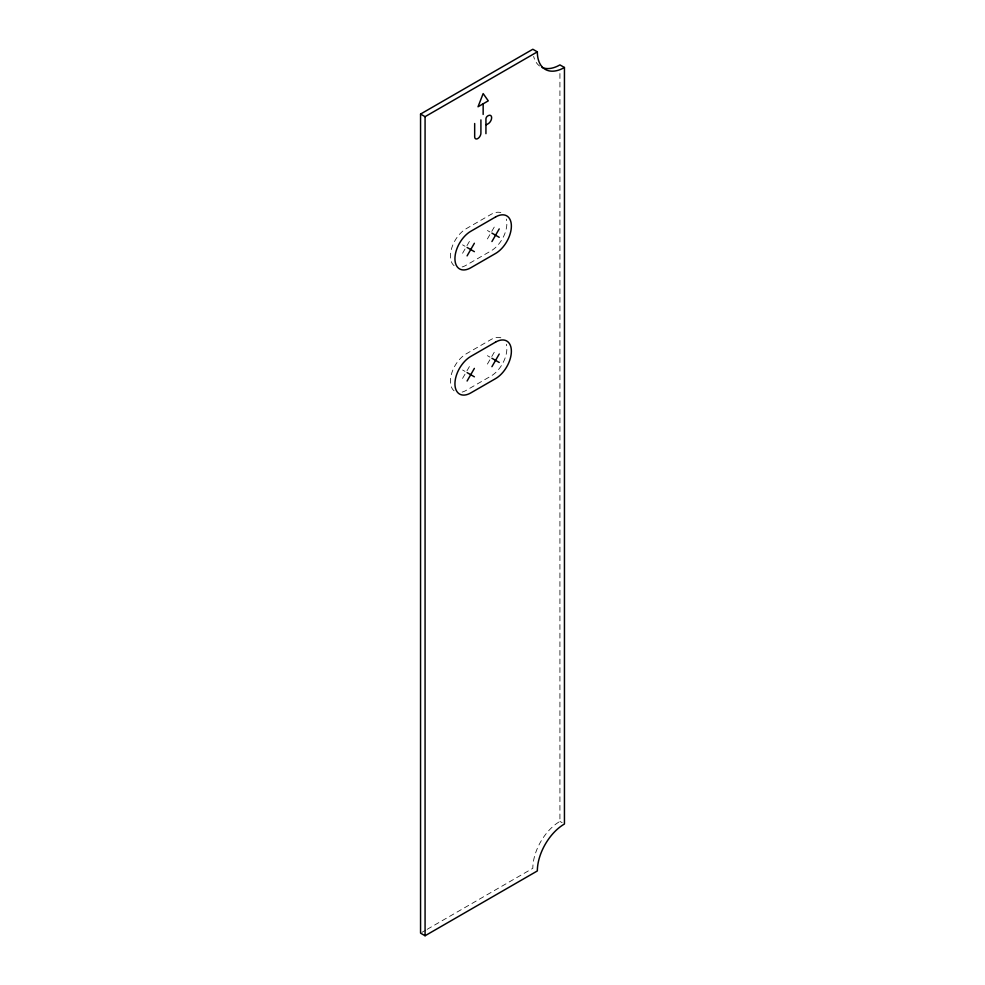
<?xml version="1.0" encoding="UTF-8"?>
<svg xmlns="http://www.w3.org/2000/svg" width="985" height="985" viewBox="0 0 985 985"><rect width="100%" height="100%" fill="white"/><g stroke="black" fill="none" stroke-linecap="round" stroke-linejoin="round"><path stroke-width="0.74" stroke-dasharray="4.92 3.69" d="M462.568 253.268L465.486 248.22M466.952 245.696L469.87 240.635M487.403 238.936L491.059 232.62L487.403 230.502M491.786 231.352L494.704 226.291M462.568 378.412L465.486 373.364M466.952 370.84L469.87 365.78M487.403 364.081L491.059 357.764L487.403 355.659M491.786 356.496L494.704 351.448M421.888 932.376L425.852 930.099M427.17 929.335L532.823 868.327A38.316 22.126 -60 0 1 559.923 821.404L559.923 71.043M462.568 244.846L465.006 246.25M462.568 369.991L465.006 371.394M559.923 821.404L562.176 822.709M539.571 66.007A38.316 22.126 -60 0 1 533.636 56.404M462.125 392.092A22.347 12.903 -60 0 0 466.213 390.356L491.059 376.011A22.347 12.903 -60 0 0 506.327 344.221M454.11 390.823A22.347 12.903 -60 0 1 451.893 372.662A22.347 12.903 -60 0 1 466.213 353.849L491.059 339.505A22.347 12.903 -60 0 1 502.227 338.397M462.125 266.947A22.347 12.903 -60 0 0 466.213 265.199L491.059 250.867A22.347 12.903 -60 0 0 506.327 219.076M454.11 265.679A22.347 12.903 -60 0 1 451.893 247.518A22.347 12.903 -60 0 1 466.213 228.705L491.059 214.361A22.347 12.903 -60 0 1 502.227 213.252"/><path stroke-width="1.48" d="M467.087 255.878L474.376 243.246M491.921 241.534L499.223 228.902M467.087 381.023L474.376 368.39M491.921 366.679L499.223 354.046M420.558 114.063L532.823 49.25L537.342 51.86A38.316 22.126 -60 0 0 564.442 67.497L564.442 824.002A38.316 22.126 -60 0 0 537.342 870.937L425.077 935.75L420.558 933.14L420.558 114.063L425.077 116.673L537.342 51.86M482.785 104.016L478.033 106.762L483.155 93.575L488.264 100.852L483.155 103.807L483.155 114.432M486.294 124.824L488.154 123.753A4.925 2.844 -60 0 0 491.638 117.72A4.925 2.844 -60 0 0 488.154 115.713L487.624 116.021A2.401 1.379 -60 0 0 485.937 118.951L485.937 133.677M564.442 67.497L559.923 64.899A38.316 22.126 -60 0 1 542.033 67.436M491.921 233.113L499.223 237.323M467.087 247.457L474.376 251.667M491.921 358.257L499.223 362.468M467.087 372.601L474.376 376.812M480.914 119.899L480.914 133.147A4.42 2.549 -60 0 1 477.787 138.565A4.42 2.549 -60 0 1 474.671 136.755L474.671 123.507M425.077 116.673L425.077 935.75M495.566 216.971L470.731 231.315A22.347 12.903 -60 0 0 454.935 258.686A22.347 12.903 -60 0 0 470.731 267.809L495.566 253.477A22.347 12.903 -60 0 0 511.375 226.094A22.347 12.903 -60 0 0 495.566 216.971M495.566 342.115L470.731 356.459A22.347 12.903 -60 0 0 454.935 383.83A22.347 12.903 -60 0 0 470.731 392.953L495.566 378.622A22.347 12.903 -60 0 0 511.375 351.239A22.347 12.903 -60 0 0 495.566 342.115"/></g></svg>
